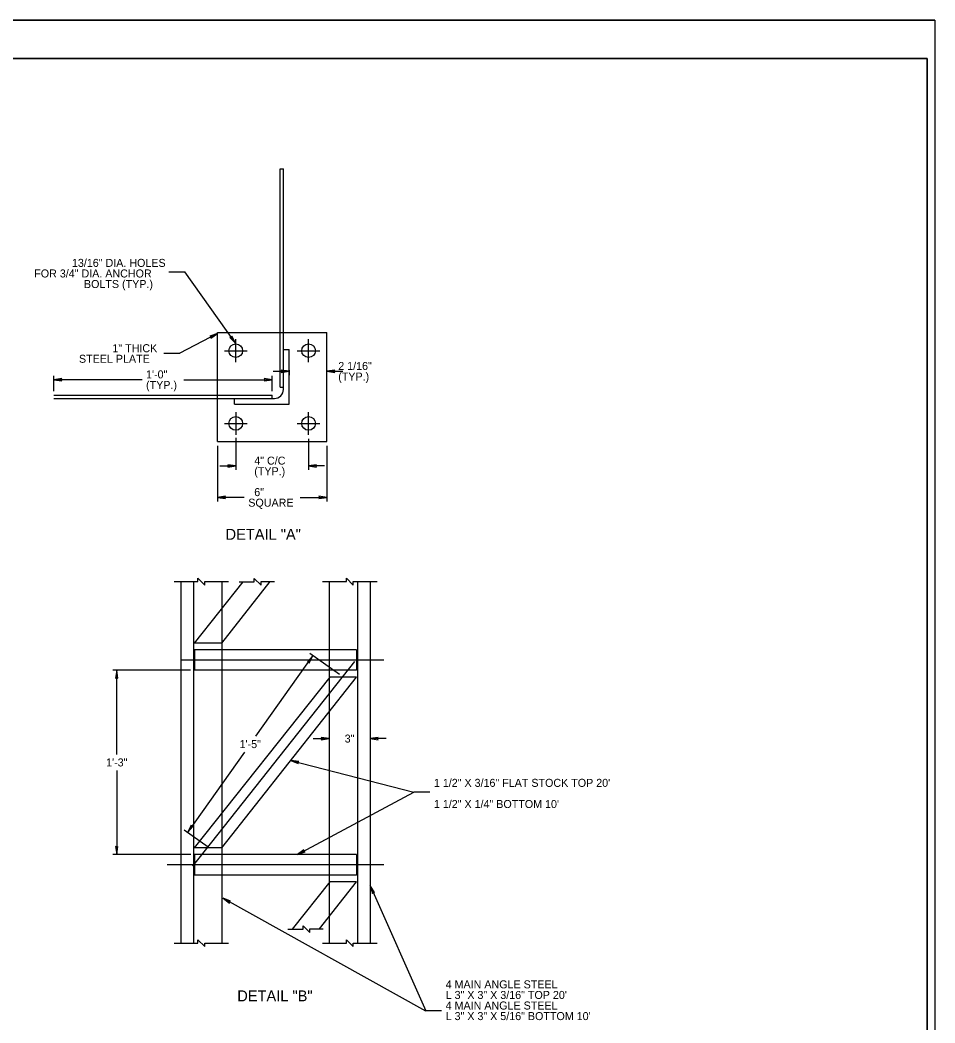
# Model space of a CAD drawing. Extents: x 507280 to 704973, y 495600 to 704964.
# Drawn here: x 507969.8 to 508327.9, y 495867.7 to 496260.5 of the extents above; entities that cross this region are included whole.
import ezdxf

# ---------------------------------------------------------------- set-up
doc = ezdxf.new("R2010")
doc.units = 0
doc.layers.add('1', color=7, linetype='Continuous')
doc.layers.add('41', color=7, linetype='Continuous')

msp = doc.modelspace()

# ---------------------------------------------------------------- linework, layer by layer
at = {"layer": '1'}
for p, q in [((508327.9, 496260.45), (507279.72, 496260.45)), ((508324.9, 496245.45), (507334.9, 496245.45)), ((508324.9, 495615.45), (508324.9, 496245.45)), ((508071.56, 496202.22), (508072.9, 496202.22)), ((508071.56, 496116.72), (508071.56, 496202.22)), ((508072.9, 496116.72), (508072.9, 496202.22)), ((508027.95, 496161.87), (508034.22, 496161.87)), ((508054.06, 496133.87), (508034.22, 496161.87)), ((508047.08, 496137.71), (508032.27, 496129.99)), ((508047.08, 496095.35), (508047.08, 496138.1)), ((508047.08, 496138.1), (508089.82, 496138.1)), ((508054.2, 496126.52), (508054.2, 496135.43)), ((508082.7, 496126.52), (508082.7, 496135.43)), ((508089.82, 496095.35), (508089.82, 496138.1)), ((508049.75, 496130.97), (508058.65, 496130.97)), ((508072.9, 496131.42), (508075.13, 496131.42)), ((508072.9, 496115.83), (508072.9, 496131.42)), ((508075.13, 496110.05), (508075.13, 496131.42)), ((508078.25, 496130.97), (508087.15, 496130.97)), ((508026, 496129.99), (508032.27, 496129.99)), ((508075.13, 496123.3), (508075.13, 496121.35)), ((508089.82, 496122.67), (508089.82, 496124.48)), ((507982.95, 496115.18), (507982.95, 496121.19)), ((508017.52, 496119.62), (507982.95, 496119.62)), ((508033.88, 496119.62), (508068.45, 496119.62)), ((508068.45, 496115.18), (508068.45, 496121.19)), ((508068.86, 496122.92), (508075.13, 496122.92)), ((508089.82, 496122.92), (508096.09, 496122.92)), ((508071.56, 496116.72), (508072.9, 496116.72)), ((507982.95, 496113.61), (508068.45, 496113.61)), ((507982.95, 496112.27), (508068.45, 496112.27)), ((508053.75, 496110.05), (508053.75, 496112.27)), ((508053.75, 496112.27), (508069.34, 496112.27)), ((508068.45, 496112.27), (508068.45, 496113.61)), ((508053.75, 496110.05), (508075.13, 496110.05)), ((508054.2, 496106.93), (508054.2, 496098.02)), ((508082.7, 496098.02), (508082.7, 496106.93)), ((508049.75, 496102.47), (508058.65, 496102.47)), ((508078.25, 496102.47), (508087.15, 496102.47)), ((508054.2, 496096.88), (508054.2, 496084.28)), ((508082.7, 496096.45), (508082.7, 496084.28)), ((508047.08, 496095.35), (508089.82, 496095.35)), ((508047.08, 496093.78), (508047.08, 496071.96)), ((508089.82, 496093.78), (508089.82, 496071.96)), ((508047.93, 496085.85), (508054.2, 496085.85)), ((508088.97, 496085.85), (508082.7, 496085.85)), ((508057.54, 496073.53), (508047.08, 496073.53)), ((508079.36, 496073.53), (508089.82, 496073.53)), ((508039.38, 496040.54), (508039.38, 496041.87)), ((508039.38, 496041.87), (508042.05, 496039.2)), ((508061.45, 496040.43), (508061.45, 496041.76)), ((508061.45, 496041.76), (508064.13, 496039.09)), ((508097.5, 496040.54), (508097.5, 496041.87)), ((508097.5, 496041.87), (508100.17, 496039.2)), ((508030.03, 496040.54), (508039.38, 496040.54)), ((508032.7, 496040.54), (508032.7, 495898.93)), ((508037.72, 496040.54), (508037.72, 495898.93)), ((508038.05, 496016.49), (508057.07, 496040.43)), ((508042.05, 496039.2), (508042.05, 496040.54)), ((508042.05, 496040.54), (508051.41, 496040.54)), ((508048.73, 496016.49), (508067.73, 496040.54)), ((508048.73, 496040.54), (508048.73, 495898.93)), ((508055.53, 496040.43), (508061.45, 496040.43)), ((508064.13, 496039.09), (508064.13, 496040.54)), ((508064.13, 496040.54), (508069.34, 496040.54)), ((508088.14, 496040.54), (508097.5, 496040.54)), ((508090.82, 496040.54), (508090.82, 495898.93)), ((508100.17, 496039.2), (508100.17, 496040.54)), ((508100.17, 496040.54), (508109.52, 496040.54)), ((508101.84, 496040.54), (508101.84, 495898.93)), ((508106.85, 496040.54), (508106.85, 495898.93)), ((508048.73, 496016.49), (508038.05, 496016.49)), ((508048.73, 496013.82), (508038.05, 496013.82)), ((508038.05, 496013.82), (508038.05, 496005.8)), ((508090.82, 496013.82), (508048.73, 496013.82)), ((508101.5, 496013.82), (508090.82, 496013.82)), ((508101.5, 496013.82), (508101.5, 496005.8)), ((508112.19, 496009.81), (508032.72, 496009.81)), ((508037.45, 495929.08), (508100.77, 496009.24)), ((508062.07, 495980.04), (508084.43, 496011.48)), ((508094.75, 496004.14), (508083.15, 496012.39)), ((508036.48, 496005.81), (508006.03, 496005.81)), ((508007.6, 495972.87), (508007.6, 496005.81)), ((508048.73, 496005.8), (508038.05, 496005.8)), ((508090.82, 496005.8), (508048.73, 496005.8)), ((508101.5, 496005.8), (508090.82, 496005.8)), ((508038.05, 495936.34), (508091.14, 496003.13)), ((508048.73, 495936.34), (508101.5, 496003.13)), ((508101.5, 496003.13), (508091.14, 496003.13)), ((508090.82, 495985.22), (508090.82, 495977.51)), ((508106.85, 495984.42), (508106.85, 495977.51)), ((508084.55, 495979.07), (508090.82, 495979.07)), ((508113.12, 495979.07), (508106.85, 495979.07)), ((508057.61, 495973.77), (508035.25, 495942.33)), ((508075.71, 495970.49), (508123.92, 495958.04)), ((508007.6, 495966.6), (508007.6, 495933.67)), ((508078.34, 495933.67), (508123.92, 495958.04)), ((508130.19, 495958.04), (508123.92, 495958.04)), ((508043.44, 495936.51), (508033.98, 495943.24)), ((508048.73, 495936.34), (508038.05, 495936.34)), ((508036.64, 495933.67), (508006.03, 495933.67)), ((508048.73, 495933.67), (508038.05, 495933.67)), ((508038.05, 495933.67), (508038.05, 495925.65)), ((508090.82, 495933.67), (508048.73, 495933.67)), ((508101.5, 495933.67), (508090.82, 495933.67)), ((508101.5, 495933.67), (508101.5, 495925.65)), ((508112.19, 495929.66), (508027.36, 495929.66)), ((508048.73, 495925.65), (508038.05, 495925.65)), ((508090.82, 495925.65), (508048.73, 495925.65)), ((508076.4, 495904.44), (508091.14, 495922.98)), ((508086.94, 495904.55), (508101.5, 495922.98)), ((508101.5, 495925.65), (508090.82, 495925.65)), ((508101.5, 495922.98), (508091.14, 495922.98)), ((508106.85, 495921.5), (508128.62, 495872.47)), ((508049.25, 495916.59), (508128.53, 495872.47)), ((508074.63, 495904.44), (508080.55, 495904.44)), ((508080.55, 495904.44), (508080.55, 495905.77)), ((508080.55, 495905.77), (508083.22, 495903.1)), ((508083.22, 495903.1), (508083.22, 495904.55)), ((508083.22, 495904.55), (508088.44, 495904.55)), ((508039.38, 495898.93), (508039.38, 495900.27)), ((508039.38, 495900.27), (508042.05, 495897.6)), ((508097.5, 495898.93), (508097.5, 495900.27)), ((508097.5, 495900.27), (508100.17, 495897.6)), ((508030.03, 495898.93), (508039.38, 495898.93)), ((508042.05, 495897.6), (508042.05, 495898.93)), ((508042.05, 495898.93), (508051.41, 495898.93)), ((508088.14, 495898.93), (508097.5, 495898.93)), ((508100.17, 495897.6), (508100.17, 495898.93)), ((508100.17, 495898.93), (508109.52, 495898.93)), ((508134.8, 495872.47), (508128.53, 495872.47))]:
    msp.add_line(p, q, dxfattribs=at)
for points in [[(508047.08, 496137.71), (508044.08, 496136.65), (508044.59, 496136.41), (508044.5, 496135.86)], [(508054.06, 496133.87), (508052.61, 496136.69), (508052.44, 496136.16), (508051.88, 496136.17)], [(508054.06, 496133.87), (508052.61, 496136.69), (508052.44, 496136.16), (508051.88, 496136.17)], [(508075.13, 496122.92), (508071.98, 496123.37), (508072.32, 496122.92), (508071.98, 496122.47)], [(508089.82, 496122.92), (508092.97, 496122.47), (508092.63, 496122.92), (508092.97, 496123.37)], [(507982.95, 496119.62), (507986.09, 496119.17), (507985.76, 496119.62), (507986.09, 496120.07)], [(508068.45, 496119.62), (508065.31, 496120.07), (508065.64, 496119.62), (508065.31, 496119.17)], [(508054.2, 496085.85), (508051.06, 496086.3), (508051.39, 496085.85), (508051.06, 496085.4)], [(508054.2, 496085.85), (508051.06, 496086.3), (508051.39, 496085.85), (508051.06, 496085.4)], [(508082.7, 496085.85), (508085.84, 496085.4), (508085.5, 496085.85), (508085.84, 496086.3)], [(508047.08, 496073.53), (508050.22, 496073.08), (508049.88, 496073.53), (508050.22, 496073.98)], [(508047.08, 496073.53), (508050.22, 496073.08), (508049.88, 496073.53), (508050.22, 496073.98)], [(508089.82, 496073.53), (508086.68, 496073.98), (508087.02, 496073.53), (508086.68, 496073.08)], [(508089.82, 496073.53), (508086.68, 496073.98), (508087.02, 496073.53), (508086.68, 496073.08)], [(508084.43, 496011.48), (508082.24, 496009.18), (508082.8, 496009.19), (508082.97, 496008.66)], [(508084.43, 496011.48), (508082.24, 496009.18), (508082.8, 496009.19), (508082.97, 496008.66)], [(508007.6, 496005.81), (508007.15, 496002.67), (508007.6, 496003), (508008.05, 496002.67)], [(508007.6, 496005.81), (508007.15, 496002.67), (508007.6, 496003), (508008.05, 496002.67)], [(508090.82, 495979.07), (508087.67, 495979.52), (508088.01, 495979.07), (508087.67, 495978.62)], [(508090.82, 495979.07), (508087.67, 495979.52), (508088.01, 495979.07), (508087.67, 495978.62)], [(508106.85, 495979.07), (508109.99, 495978.62), (508109.65, 495979.07), (508109.99, 495979.52)], [(508075.71, 495970.49), (508078.64, 495969.27), (508078.43, 495969.78), (508078.87, 495970.14)], [(508075.71, 495970.49), (508078.64, 495969.27), (508078.43, 495969.78), (508078.87, 495970.14)], [(508035.25, 495942.33), (508037.44, 495944.63), (508036.88, 495944.62), (508036.71, 495945.15)], [(508007.6, 495933.67), (508008.05, 495936.81), (508007.6, 495936.47), (508007.15, 495936.81)], [(508078.34, 495933.67), (508081.32, 495934.75), (508080.82, 495934.99), (508080.9, 495935.54)], [(508078.34, 495933.67), (508081.32, 495934.75), (508080.82, 495934.99), (508080.9, 495935.54)], [(508106.85, 495921.5), (508107.71, 495918.45), (508107.99, 495918.94), (508108.53, 495918.81)], [(508106.85, 495921.5), (508107.71, 495918.45), (508107.99, 495918.94), (508108.53, 495918.81)], [(508049.25, 495916.59), (508051.78, 495914.67), (508051.7, 495915.23), (508052.21, 495915.45)]]:
    msp.add_lwpolyline(points, close=True, dxfattribs=at)
for centre in [(508054.2, 496130.97), (508082.7, 496130.97), (508054.2, 496102.47), (508082.7, 496102.47)]:
    msp.add_circle(centre, 2.67, dxfattribs=at)
msp.add_arc((508069.34, 496115.83), 3.56, 270, 0, dxfattribs=at)
at = {"layer": '41'}
for points in [[(507279.72, 496260.45), (508327.9, 496260.45), (508327.9, 495600.45), (507279.72, 495600.45)], [(507334.9, 496245.45), (508324.9, 496245.45), (508324.9, 495615.45), (507334.9, 495615.45)]]:
    msp.add_lwpolyline(points, close=True, dxfattribs=at)

# ---------------------------------------------------------------- texts
at = {"layer": '1'}
for s, height, p in [('13/16" DIA. HOLES', 3.1349, (507990.08, 496163.79)), ('FOR 3/4" DIA. ANCHOR', 3.1349, (507975.32, 496159.65)), ('BOLTS (TYP.)', 3.1349, (507994.78, 496155.51)), ('1" THICK', 3.135, (508005.91, 496130.38)), ('STEEL PLATE', 3.1349, (507992.82, 496126.24)), ('1\'-0"', 3.135, (508019.09, 496120.13)), ('2 1/16" ', 3.135, (508094.32, 496123.42)), ('(TYP.)', 3.135, (508019.09, 496115.99)), ('(TYP.)', 3.135, (508094.32, 496119.28)), ('4" C/C', 3.135, (508061.45, 496086.35)), ('(TYP.)', 3.135, (508061.45, 496082.21)), ('  6"', 3.135, (508059.11, 496074.03)), ('SQUARE', 3.135, (508059.11, 496069.89)), ('DETAIL "A"', 4.275, (508050.22, 496056.93)), ('1\'-5"', 3.135, (508055.7, 495975.34)), ('3"', 3.135, (508096.84, 495977.51)), ('1\'-3"', 3.135, (508003.45, 495968.17)), ('1 1/2" X 3/16" FLAT STOCK TOP 20\'', 3.1349, (508131.76, 495960.17)), ('1 1/2" X 1/4" BOTTOM 10\'', 3.1349, (508131.76, 495951.88)), ('4 MAIN ANGLE STEEL', 3.1349, (508136.37, 495881.25)), ('DETAIL "B"', 4.275, (508054.8, 495876.18)), ('L 3" X 3" X 3/16" TOP 20\'', 3.1349, (508136.37, 495877.11)), ('4 MAIN ANGLE STEEL', 3.1349, (508136.37, 495872.97)), ('L 3" X 3" X 5/16" BOTTOM 10\'', 3.1349, (508136.37, 495868.83))]:
    msp.add_text(s, height=height, dxfattribs=at).set_placement(p)

doc.saveas('drawing.dxf')
